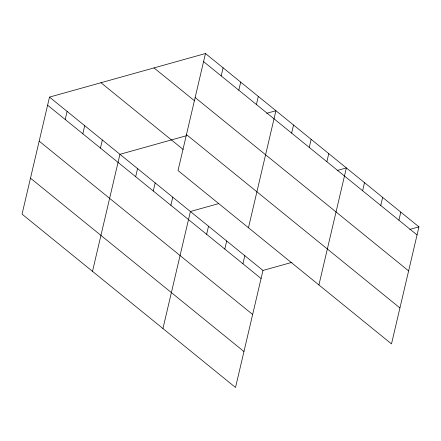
<?xml version="1.0" encoding="UTF-8"?>
<svg xmlns="http://www.w3.org/2000/svg" width="441" height="441" viewBox="0 0 441 441"><rect width="100%" height="100%" fill="white"/><g stroke="black" fill="none" stroke-linecap="round" stroke-linejoin="round"><path stroke-width="0.66" d="M205.473 53.521L178.026 170.551L391.498 343.892L418.95 226.861L205.473 53.521L49.502 97.108L22.05 214.139L235.527 387.479L262.974 270.449L292.014 262.334M65.218 119.489L67.109 111.408M82.831 133.788L84.722 125.707M100.438 148.088L102.334 140.012M92.5 271.342L119.946 154.311L186.477 135.718M135.663 176.692L137.559 168.611M153.275 190.992L155.171 182.91M170.888 205.291L172.784 197.21M221.189 75.902L223.085 67.82M162.944 328.545L190.396 211.515L218.769 203.582M238.802 90.201L240.698 82.12M206.647 234.325L208.538 226.244M256.414 104.5L258.31 96.425M224.789 249.06L226.685 240.979M248.47 227.754L275.923 110.724L266.684 113.304M242.936 263.795L244.832 255.714M291.639 133.105L293.535 125.024M309.251 147.404L311.142 139.323M326.864 161.704L328.754 153.622M318.92 284.958L346.367 167.927L337.128 170.507M362.618 190.738L364.514 182.657M380.765 205.473L382.661 197.392M398.912 220.208L400.803 212.127M409.711 229.441L418.95 226.861M203.577 61.602L417.054 234.943M195.143 97.555L408.62 270.895M154.003 67.903L194.564 100.84M186.455 134.599L399.932 307.939M100.972 82.726L183.158 149.46M49.502 97.108L262.974 270.449M47.606 105.19L261.083 278.53M39.172 141.142L252.649 314.483M30.484 178.186L243.961 351.527"/></g></svg>
